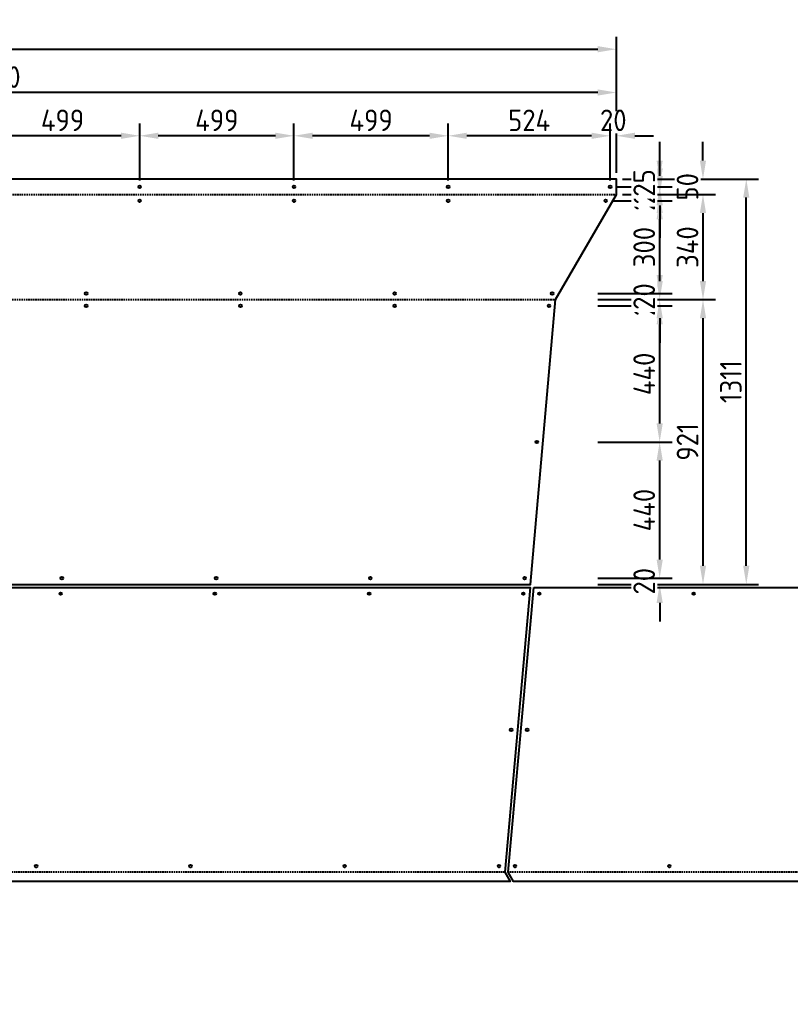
# Model space of a CAD drawing. Header units: millimetres. Extents: x 3800000 to 6300000, y 450000 to 1350000.
# Drawn here: x 6185516 to 6188009, y 1208295 to 1211458 of the extents above; entities that cross this region are included whole.
import ezdxf

# ---------------------------------------------------------------- set-up
doc = ezdxf.new("R2010")
doc.units = ezdxf.units.MM
doc.linetypes.add('Strichliert 5_2.5mm', pattern=[7.5, 5, -2.5])
for name, color, linetype, true_color in [('Bohr', 3, 'Continuous', 0x00ff00), ('FERTIGUNG 02 Bemassung Bohrung', 1, 'Continuous', 0xff0000), ('FERTIGUNG 02 Bemassung Geometrie', 212, 'Continuous', 0xcc00cc), ('FERTIGUNG 04 Fräsung Rückseite 135°', 5, 'Strichliert 5_2.5mm', 0x0000ff), ('FERTIGUNG 04 Fräsung Rückseite 90°', 4, 'Strichliert 5_2.5mm', 0x00ffff), ('Outside', 2, 'Continuous', 0xffff00)]:
    doc.layers.add(name, color=color, linetype=linetype, true_color=true_color)
doc.styles.add('ICC_M1_20', font='')
doc.styles.get('ICC_M1_20').set_extended_font_data('isocp2')
doc.dimstyles.new('ICC_M1_20', dxfattribs={"dimscale": 20, "dimtxt": 3.5, "dimasz": 3, "dimexe": 2, "dimexo": 1, "dimgap": 0.75, "dimtad": 1, "dimtoh": 1, "dimdec": 0, "dimzin": 4, "dimdsep": 46, "dimtxsty": 'ICC_M1_20', "dimcen": 2, "dimadec": 0, "dimazin": 1, "dimtfac": 1, "dimtdec": 4, "dimtix": 1, "dimtofl": 0, "dimtmove": 1, "dimatfit": 3, "dimfxl": 10, "dimfxlon": 1, "dimtfill": 1, "dimtfillclr": 256, "dimtolj": 1, "dimtzin": 1, "dimarcsym": 0})

# ---------------------------------------------------------------- blocks, each defined once
blk = doc.blocks.new('*D275')
at = {"layer": 'Defpoints', "color": 0}
for p in [(6187445.9, 1210942.1), (6187865.9, 1210942.1), (6187167.8, 1209631.2)]:
    blk.add_point(p, dxfattribs=at)
at = {"layer": 'FERTIGUNG 02 Bemassung Geometrie', "color": 0, "lineweight": -2}
for p, q in [((6187665.9, 1210942.1), (6187905.9, 1210942.1)), ((6187865.9, 1209691.2), (6187865.9, 1210882.1)), ((6187665.9, 1209631.2), (6187905.9, 1209631.2))]:
    blk.add_line(p, q, dxfattribs=at)
at = {"layer": 'FERTIGUNG 02 Bemassung Geometrie', "color": 0}
for points in [[(6187875.9, 1210882.1), (6187855.9, 1210882.1), (6187865.9, 1210942.1)], [(6187855.9, 1209691.2), (6187875.9, 1209691.2), (6187865.9, 1209631.2)]]:
    blk.add_solid(points, dxfattribs=at)
at = {"layer": 'FERTIGUNG 02 Bemassung Geometrie', "color": 0, "insert": (6187815.9, 1210286.6), "char_height": 70, "attachment_point": 5, "rotation": 90, "style": 'ICC_M1_20', "bg_fill": 3, "box_fill_scale": 1.1, "bg_fill_color": 9, "bg_fill_true_color": 13158600, "bg_fill_transparency": 0}
blk.add_mtext('\\A1;1311', dxfattribs=at)
blk = doc.blocks.new('*D276')
at = {"layer": 'Defpoints', "color": 0}
for p in [(6187445.9, 1210942.1), (6187445.9, 1210892.1)]:
    blk.add_point(p, dxfattribs=at)
at = {"layer": 'FERTIGUNG 02 Bemassung Geometrie', "color": 0, "lineweight": -2}
for p, q in [((6187725.9, 1211002.1), (6187725.9, 1211062.1)), ((6187525.9, 1210942.1), (6187765.9, 1210942.1)), ((6187525.9, 1210892.1), (6187765.9, 1210892.1)), ((6187725.9, 1210832.1), (6187725.9, 1210772.1))]:
    blk.add_line(p, q, dxfattribs=at)
at = {"layer": 'FERTIGUNG 02 Bemassung Geometrie', "color": 0}
for points in [[(6187715.9, 1211002.1), (6187735.9, 1211002.1), (6187725.9, 1210942.1)], [(6187735.9, 1210832.1), (6187715.9, 1210832.1), (6187725.9, 1210892.1)]]:
    blk.add_solid(points, dxfattribs=at)
at = {"layer": 'FERTIGUNG 02 Bemassung Geometrie', "color": 0, "insert": (6187675.9, 1210917.1), "char_height": 70, "attachment_point": 5, "rotation": 90, "style": 'ICC_M1_20', "bg_fill": 3, "box_fill_scale": 1.1, "bg_fill_color": 9, "bg_fill_true_color": 13158600, "bg_fill_transparency": 0}
blk.add_mtext('\\A1;50', dxfattribs=at)
at = {"layer": 'Defpoints', "color": 0}
blk.add_point((6187725.9, 1210892.1), dxfattribs=at)
blk = doc.blocks.new('*D277')
at = {"layer": 'Defpoints', "color": 0}
for p in [(6187445.9, 1210892.1), (6187249.6, 1210552.1), (6187725.9, 1210552.1)]:
    blk.add_point(p, dxfattribs=at)
at = {"layer": 'FERTIGUNG 02 Bemassung Geometrie', "color": 0, "lineweight": -2}
for p, q in [((6187525.9, 1210892.1), (6187765.9, 1210892.1)), ((6187725.9, 1210832.1), (6187725.9, 1210612.1)), ((6187525.9, 1210552.1), (6187765.9, 1210552.1))]:
    blk.add_line(p, q, dxfattribs=at)
at = {"layer": 'FERTIGUNG 02 Bemassung Geometrie', "color": 0}
for points in [[(6187735.9, 1210832.1), (6187715.9, 1210832.1), (6187725.9, 1210892.1)], [(6187715.9, 1210612.1), (6187735.9, 1210612.1), (6187725.9, 1210552.1)]]:
    blk.add_solid(points, dxfattribs=at)
at = {"layer": 'FERTIGUNG 02 Bemassung Geometrie', "color": 0, "insert": (6187675.9, 1210722.1), "char_height": 70, "attachment_point": 5, "rotation": 90, "style": 'ICC_M1_20', "bg_fill": 3, "box_fill_scale": 1.1, "bg_fill_color": 9, "bg_fill_true_color": 13158600, "bg_fill_transparency": 0}
blk.add_mtext('\\A1;340', dxfattribs=at)
blk = doc.blocks.new('*D278')
at = {"layer": 'Defpoints', "color": 0}
for p in [(6187249.6, 1210552.1), (6187167.8, 1209631.2), (6187725.9, 1209631.2)]:
    blk.add_point(p, dxfattribs=at)
at = {"layer": 'FERTIGUNG 02 Bemassung Geometrie', "color": 0, "lineweight": -2}
for p, q in [((6187525.9, 1210552.1), (6187765.9, 1210552.1)), ((6187725.9, 1210492.1), (6187725.9, 1209691.2)), ((6187525.9, 1209631.2), (6187765.9, 1209631.2))]:
    blk.add_line(p, q, dxfattribs=at)
at = {"layer": 'FERTIGUNG 02 Bemassung Geometrie', "color": 0}
for points in [[(6187735.9, 1210492.1), (6187715.9, 1210492.1), (6187725.9, 1210552.1)], [(6187715.9, 1209691.2), (6187735.9, 1209691.2), (6187725.9, 1209631.2)]]:
    blk.add_solid(points, dxfattribs=at)
at = {"layer": 'FERTIGUNG 02 Bemassung Geometrie', "color": 0, "insert": (6187675.9, 1210091.6), "char_height": 70, "attachment_point": 5, "rotation": 90, "style": 'ICC_M1_20', "bg_fill": 3, "box_fill_scale": 1.1, "bg_fill_color": 9, "bg_fill_true_color": 13158600, "bg_fill_transparency": 0}
blk.add_mtext('\\A1;921', dxfattribs=at)
blk = doc.blocks.new('*D279')
at = {"layer": 'Defpoints', "color": 0}
for p in [(6187149.3, 1209651.2), (6187167.8, 1209631.2)]:
    blk.add_point(p, dxfattribs=at)
at = {"layer": 'FERTIGUNG 02 Bemassung Bohrung', "color": 0, "lineweight": -2}
for p, q in [((6187585.9, 1209711.2), (6187585.9, 1209771.2)), ((6187385.9, 1209651.2), (6187625.9, 1209651.2)), ((6187385.9, 1209631.2), (6187625.9, 1209631.2)), ((6187585.9, 1209571.2), (6187585.9, 1209511.2))]:
    blk.add_line(p, q, dxfattribs=at)
at = {"layer": 'FERTIGUNG 02 Bemassung Bohrung', "color": 0}
for points in [[(6187575.9, 1209711.2), (6187595.9, 1209711.2), (6187585.9, 1209651.2)], [(6187595.9, 1209571.2), (6187575.9, 1209571.2), (6187585.9, 1209631.2)]]:
    blk.add_solid(points, dxfattribs=at)
at = {"layer": 'FERTIGUNG 02 Bemassung Bohrung', "color": 0, "insert": (6187535.9, 1209641.2), "char_height": 70, "attachment_point": 5, "rotation": 90, "style": 'ICC_M1_20', "bg_fill": 3, "box_fill_scale": 1.1, "bg_fill_color": 9, "bg_fill_true_color": 13158600, "bg_fill_transparency": 0}
blk.add_mtext('\\A1;20', dxfattribs=at)
at = {"layer": 'Defpoints', "color": 0}
blk.add_point((6187585.9, 1209651.2), dxfattribs=at)
blk = doc.blocks.new('*D280')
at = {"layer": 'Defpoints', "color": 0}
for p in [(6187188.6, 1210091.6), (6187585.9, 1210091.6), (6187149.3, 1209651.2)]:
    blk.add_point(p, dxfattribs=at)
at = {"layer": 'FERTIGUNG 02 Bemassung Bohrung', "color": 0, "lineweight": -2}
for p, q in [((6187385.9, 1210091.6), (6187625.9, 1210091.6)), ((6187585.9, 1209711.2), (6187585.9, 1210031.6)), ((6187385.9, 1209651.2), (6187625.9, 1209651.2))]:
    blk.add_line(p, q, dxfattribs=at)
at = {"layer": 'FERTIGUNG 02 Bemassung Bohrung', "color": 0}
for points in [[(6187595.9, 1210031.6), (6187575.9, 1210031.6), (6187585.9, 1210091.6)], [(6187575.9, 1209711.2), (6187595.9, 1209711.2), (6187585.9, 1209651.2)]]:
    blk.add_solid(points, dxfattribs=at)
at = {"layer": 'FERTIGUNG 02 Bemassung Bohrung', "color": 0, "insert": (6187535.9, 1209871.4), "char_height": 70, "attachment_point": 5, "rotation": 90, "style": 'ICC_M1_20', "bg_fill": 3, "box_fill_scale": 1.1, "bg_fill_color": 9, "bg_fill_true_color": 13158600, "bg_fill_transparency": 0}
blk.add_mtext('\\A1;440', dxfattribs=at)
blk = doc.blocks.new('*D281')
at = {"layer": 'Defpoints', "color": 0}
for p in [(6187227.9, 1210532.1), (6187585.9, 1210532.1), (6187188.6, 1210091.6)]:
    blk.add_point(p, dxfattribs=at)
at = {"layer": 'FERTIGUNG 02 Bemassung Bohrung', "color": 0, "lineweight": -2}
for p, q in [((6187385.9, 1210532.1), (6187625.9, 1210532.1)), ((6187585.9, 1210151.6), (6187585.9, 1210472.1)), ((6187385.9, 1210091.6), (6187625.9, 1210091.6))]:
    blk.add_line(p, q, dxfattribs=at)
at = {"layer": 'FERTIGUNG 02 Bemassung Bohrung', "color": 0}
for points in [[(6187595.9, 1210472.1), (6187575.9, 1210472.1), (6187585.9, 1210532.1)], [(6187575.9, 1210151.6), (6187595.9, 1210151.6), (6187585.9, 1210091.6)]]:
    blk.add_solid(points, dxfattribs=at)
at = {"layer": 'FERTIGUNG 02 Bemassung Bohrung', "color": 0, "insert": (6187535.9, 1210311.9), "char_height": 70, "attachment_point": 5, "rotation": 90, "style": 'ICC_M1_20', "bg_fill": 3, "box_fill_scale": 1.1, "bg_fill_color": 9, "bg_fill_true_color": 13158600, "bg_fill_transparency": 0}
blk.add_mtext('\\A1;440', dxfattribs=at)
blk = doc.blocks.new('*D282')
at = {"layer": 'Defpoints', "color": 0}
for p in [(6187227.9, 1210532.1), (6187249.6, 1210552.1)]:
    blk.add_point(p, dxfattribs=at)
at = {"layer": 'FERTIGUNG 02 Bemassung Bohrung', "color": 0, "lineweight": -2}
for p, q in [((6187585.9, 1210612.1), (6187585.9, 1210672.1)), ((6187385.9, 1210552.1), (6187625.9, 1210552.1)), ((6187385.9, 1210532.1), (6187625.9, 1210532.1)), ((6187585.9, 1210472.1), (6187585.9, 1210412.1))]:
    blk.add_line(p, q, dxfattribs=at)
at = {"layer": 'FERTIGUNG 02 Bemassung Bohrung', "color": 0}
for points in [[(6187575.9, 1210612.1), (6187595.9, 1210612.1), (6187585.9, 1210552.1)], [(6187595.9, 1210472.1), (6187575.9, 1210472.1), (6187585.9, 1210532.1)]]:
    blk.add_solid(points, dxfattribs=at)
at = {"layer": 'FERTIGUNG 02 Bemassung Bohrung', "color": 0, "insert": (6187535.9, 1210542.1), "char_height": 70, "attachment_point": 5, "rotation": 90, "style": 'ICC_M1_20', "bg_fill": 3, "box_fill_scale": 1.1, "bg_fill_color": 9, "bg_fill_true_color": 13158600, "bg_fill_transparency": 0}
blk.add_mtext('\\A1;20', dxfattribs=at)
at = {"layer": 'Defpoints', "color": 0}
blk.add_point((6187585.9, 1210552.1), dxfattribs=at)
blk = doc.blocks.new('*D283')
at = {"layer": 'Defpoints', "color": 0}
for p in [(6187238, 1210572.1), (6187249.6, 1210552.1)]:
    blk.add_point(p, dxfattribs=at)
at = {"layer": 'FERTIGUNG 02 Bemassung Bohrung', "color": 0, "lineweight": -2}
for p, q in [((6187585.9, 1210632.1), (6187585.9, 1210692.1)), ((6187385.9, 1210572.1), (6187625.9, 1210572.1)), ((6187385.9, 1210552.1), (6187625.9, 1210552.1)), ((6187585.9, 1210492.1), (6187585.9, 1210432.1))]:
    blk.add_line(p, q, dxfattribs=at)
at = {"layer": 'FERTIGUNG 02 Bemassung Bohrung', "color": 0}
for points in [[(6187575.9, 1210632.1), (6187595.9, 1210632.1), (6187585.9, 1210572.1)], [(6187595.9, 1210492.1), (6187575.9, 1210492.1), (6187585.9, 1210552.1)]]:
    blk.add_solid(points, dxfattribs=at)
at = {"layer": 'FERTIGUNG 02 Bemassung Bohrung', "color": 0, "insert": (6187535.9, 1210562.1), "char_height": 70, "attachment_point": 5, "rotation": 90, "style": 'ICC_M1_20', "bg_fill": 3, "box_fill_scale": 1.1, "bg_fill_color": 9, "bg_fill_true_color": 13158600, "bg_fill_transparency": 0}
blk.add_mtext('\\A1;20', dxfattribs=at)
at = {"layer": 'Defpoints', "color": 0}
blk.add_point((6187585.9, 1210572.1), dxfattribs=at)
blk = doc.blocks.new('*D284')
at = {"layer": 'Defpoints', "color": 0}
for p in [(6187411.2, 1210872.1), (6187585.9, 1210872.1), (6187238, 1210572.1)]:
    blk.add_point(p, dxfattribs=at)
at = {"layer": 'FERTIGUNG 02 Bemassung Bohrung', "color": 0, "lineweight": -2}
for p, q in [((6187431.2, 1210872.1), (6187625.9, 1210872.1)), ((6187585.9, 1210632.1), (6187585.9, 1210812.1)), ((6187385.9, 1210572.1), (6187625.9, 1210572.1))]:
    blk.add_line(p, q, dxfattribs=at)
at = {"layer": 'FERTIGUNG 02 Bemassung Bohrung', "color": 0}
for points in [[(6187595.9, 1210812.1), (6187575.9, 1210812.1), (6187585.9, 1210872.1)], [(6187575.9, 1210632.1), (6187595.9, 1210632.1), (6187585.9, 1210572.1)]]:
    blk.add_solid(points, dxfattribs=at)
at = {"layer": 'FERTIGUNG 02 Bemassung Bohrung', "color": 0, "insert": (6187535.9, 1210722.1), "char_height": 70, "attachment_point": 5, "rotation": 90, "style": 'ICC_M1_20', "bg_fill": 3, "box_fill_scale": 1.1, "bg_fill_color": 9, "bg_fill_true_color": 13158600, "bg_fill_transparency": 0}
blk.add_mtext('\\A1;300', dxfattribs=at)
blk = doc.blocks.new('*D285')
at = {"layer": 'Defpoints', "color": 0}
for p in [(6187445.9, 1210892.1), (6187411.2, 1210872.1)]:
    blk.add_point(p, dxfattribs=at)
at = {"layer": 'FERTIGUNG 02 Bemassung Bohrung', "color": 0, "lineweight": -2}
for p, q in [((6187585.9, 1210952.1), (6187585.9, 1211012.1)), ((6187465.9, 1210892.1), (6187625.9, 1210892.1)), ((6187431.2, 1210872.1), (6187625.9, 1210872.1)), ((6187585.9, 1210812.1), (6187585.9, 1210752.1))]:
    blk.add_line(p, q, dxfattribs=at)
at = {"layer": 'FERTIGUNG 02 Bemassung Bohrung', "color": 0}
for points in [[(6187575.9, 1210952.1), (6187595.9, 1210952.1), (6187585.9, 1210892.1)], [(6187595.9, 1210812.1), (6187575.9, 1210812.1), (6187585.9, 1210872.1)]]:
    blk.add_solid(points, dxfattribs=at)
at = {"layer": 'FERTIGUNG 02 Bemassung Bohrung', "color": 0, "insert": (6187535.9, 1210882.1), "char_height": 70, "attachment_point": 5, "rotation": 90, "style": 'ICC_M1_20', "bg_fill": 3, "box_fill_scale": 1.1, "bg_fill_color": 9, "bg_fill_true_color": 13158600, "bg_fill_transparency": 0}
blk.add_mtext('\\A1;20', dxfattribs=at)
at = {"layer": 'Defpoints', "color": 0}
blk.add_point((6187585.9, 1210892.1), dxfattribs=at)
blk = doc.blocks.new('*D286')
at = {"layer": 'Defpoints', "color": 0}
for p in [(6187425.9, 1210917.1), (6187445.9, 1210892.1)]:
    blk.add_point(p, dxfattribs=at)
at = {"layer": 'FERTIGUNG 02 Bemassung Bohrung', "color": 0, "lineweight": -2}
for p, q in [((6187585.9, 1210977.1), (6187585.9, 1211037.1)), ((6187445.9, 1210917.1), (6187625.9, 1210917.1)), ((6187465.9, 1210892.1), (6187625.9, 1210892.1)), ((6187585.9, 1210832.1), (6187585.9, 1210772.1))]:
    blk.add_line(p, q, dxfattribs=at)
at = {"layer": 'FERTIGUNG 02 Bemassung Bohrung', "color": 0}
for points in [[(6187575.9, 1210977.1), (6187595.9, 1210977.1), (6187585.9, 1210917.1)], [(6187595.9, 1210832.1), (6187575.9, 1210832.1), (6187585.9, 1210892.1)]]:
    blk.add_solid(points, dxfattribs=at)
at = {"layer": 'FERTIGUNG 02 Bemassung Bohrung', "color": 0, "insert": (6187535.9, 1210904.6), "char_height": 70, "attachment_point": 5, "rotation": 90, "style": 'ICC_M1_20', "bg_fill": 3, "box_fill_scale": 1.1, "bg_fill_color": 9, "bg_fill_true_color": 13158600, "bg_fill_transparency": 0}
blk.add_mtext('\\A1;25', dxfattribs=at)
at = {"layer": 'Defpoints', "color": 0}
blk.add_point((6187585.9, 1210917.1), dxfattribs=at)
blk = doc.blocks.new('*D287')
at = {"layer": 'Defpoints', "color": 0}
for p in [(6187445.9, 1210942.1), (6187425.9, 1210917.1)]:
    blk.add_point(p, dxfattribs=at)
at = {"layer": 'FERTIGUNG 02 Bemassung Bohrung', "color": 0, "lineweight": -2}
for p, q in [((6187585.9, 1211002.1), (6187585.9, 1211062.1)), ((6187465.9, 1210942.1), (6187625.9, 1210942.1)), ((6187445.9, 1210917.1), (6187625.9, 1210917.1)), ((6187585.9, 1210857.1), (6187585.9, 1210797.1))]:
    blk.add_line(p, q, dxfattribs=at)
at = {"layer": 'FERTIGUNG 02 Bemassung Bohrung', "color": 0}
for points in [[(6187575.9, 1211002.1), (6187595.9, 1211002.1), (6187585.9, 1210942.1)], [(6187595.9, 1210857.1), (6187575.9, 1210857.1), (6187585.9, 1210917.1)]]:
    blk.add_solid(points, dxfattribs=at)
at = {"layer": 'FERTIGUNG 02 Bemassung Bohrung', "color": 0, "insert": (6187535.9, 1210929.6), "char_height": 70, "attachment_point": 5, "rotation": 90, "style": 'ICC_M1_20', "bg_fill": 3, "box_fill_scale": 1.1, "bg_fill_color": 9, "bg_fill_true_color": 13158600, "bg_fill_transparency": 0}
blk.add_mtext('\\A1;25', dxfattribs=at)
at = {"layer": 'Defpoints', "color": 0}
blk.add_point((6187585.9, 1210942.1), dxfattribs=at)
blk = doc.blocks.new('*D288')
at = {"layer": 'Defpoints', "color": 0}
for p in [(6183416, 1211222.1), (6183416, 1210942.1), (6187445.9, 1210942.1)]:
    blk.add_point(p, dxfattribs=at)
at = {"layer": 'FERTIGUNG 02 Bemassung Geometrie', "color": 0, "lineweight": -2}
for p, q in [((6183416, 1211022.1), (6183416, 1211262.1)), ((6187445.9, 1211022.1), (6187445.9, 1211262.1)), ((6187385.9, 1211222.1), (6183476, 1211222.1))]:
    blk.add_line(p, q, dxfattribs=at)
at = {"layer": 'FERTIGUNG 02 Bemassung Geometrie', "color": 0}
for points in [[(6183476, 1211232.1), (6183476, 1211212.1), (6183416, 1211222.1)], [(6187385.9, 1211212.1), (6187385.9, 1211232.1), (6187445.9, 1211222.1)]]:
    blk.add_solid(points, dxfattribs=at)
at = {"layer": 'FERTIGUNG 02 Bemassung Geometrie', "color": 0, "insert": (6185430.9, 1211272.1), "char_height": 70, "attachment_point": 5, "style": 'ICC_M1_20', "bg_fill": 3, "box_fill_scale": 1.1, "bg_fill_color": 9, "bg_fill_true_color": 13158600, "bg_fill_transparency": 0}
blk.add_mtext('\\A1;4030', dxfattribs=at)
blk = doc.blocks.new('*D290')
at = {"layer": 'Defpoints', "color": 0}
for p in [(6187445.9, 1210942.1), (6187425.9, 1210917.1)]:
    blk.add_point(p, dxfattribs=at)
at = {"layer": 'FERTIGUNG 02 Bemassung Bohrung', "color": 0, "lineweight": -2}
for p, q in [((6187425.9, 1210937.1), (6187425.9, 1211122.1)), ((6187445.9, 1210962.1), (6187445.9, 1211122.1)), ((6187365.9, 1211082.1), (6187305.9, 1211082.1)), ((6187505.9, 1211082.1), (6187565.9, 1211082.1))]:
    blk.add_line(p, q, dxfattribs=at)
at = {"layer": 'FERTIGUNG 02 Bemassung Bohrung', "color": 0}
for points in [[(6187365.9, 1211072.1), (6187365.9, 1211092.1), (6187425.9, 1211082.1)], [(6187505.9, 1211092.1), (6187505.9, 1211072.1), (6187445.9, 1211082.1)]]:
    blk.add_solid(points, dxfattribs=at)
at = {"layer": 'FERTIGUNG 02 Bemassung Bohrung', "color": 0, "insert": (6187435.9, 1211132.1), "char_height": 70, "attachment_point": 5, "style": 'ICC_M1_20', "bg_fill": 3, "box_fill_scale": 1.1, "bg_fill_color": 9, "bg_fill_true_color": 13158600, "bg_fill_transparency": 0}
blk.add_mtext('\\A1;20', dxfattribs=at)
at = {"layer": 'Defpoints', "color": 0}
blk.add_point((6187425.9, 1211082.1), dxfattribs=at)
blk = doc.blocks.new('*D291')
at = {"layer": 'Defpoints', "color": 0}
for p in [(6186902.2, 1211082.1), (6186902.2, 1210917.1), (6187425.9, 1210917.1)]:
    blk.add_point(p, dxfattribs=at)
at = {"layer": 'FERTIGUNG 02 Bemassung Bohrung', "color": 0, "lineweight": -2}
for p, q in [((6186902.2, 1210937.1), (6186902.2, 1211122.1)), ((6187425.9, 1210937.1), (6187425.9, 1211122.1)), ((6187365.9, 1211082.1), (6186962.2, 1211082.1))]:
    blk.add_line(p, q, dxfattribs=at)
at = {"layer": 'FERTIGUNG 02 Bemassung Bohrung', "color": 0}
for points in [[(6186962.2, 1211092.1), (6186962.2, 1211072.1), (6186902.2, 1211082.1)], [(6187365.9, 1211072.1), (6187365.9, 1211092.1), (6187425.9, 1211082.1)]]:
    blk.add_solid(points, dxfattribs=at)
at = {"layer": 'FERTIGUNG 02 Bemassung Bohrung', "color": 0, "insert": (6187164, 1211132.1), "char_height": 70, "attachment_point": 5, "style": 'ICC_M1_20', "bg_fill": 3, "box_fill_scale": 1.1, "bg_fill_color": 9, "bg_fill_true_color": 13158600, "bg_fill_transparency": 0}
blk.add_mtext('\\A1;524', dxfattribs=at)
blk = doc.blocks.new('*D292')
at = {"layer": 'Defpoints', "color": 0}
for p in [(6186403.5, 1211082.1), (6186403.5, 1210917.1), (6186902.2, 1210917.1)]:
    blk.add_point(p, dxfattribs=at)
at = {"layer": 'FERTIGUNG 02 Bemassung Bohrung', "color": 0, "lineweight": -2}
for p, q in [((6186403.5, 1210937.1), (6186403.5, 1211122.1)), ((6186902.2, 1210937.1), (6186902.2, 1211122.1)), ((6186842.2, 1211082.1), (6186463.5, 1211082.1))]:
    blk.add_line(p, q, dxfattribs=at)
at = {"layer": 'FERTIGUNG 02 Bemassung Bohrung', "color": 0}
for points in [[(6186463.5, 1211092.1), (6186463.5, 1211072.1), (6186403.5, 1211082.1)], [(6186842.2, 1211072.1), (6186842.2, 1211092.1), (6186902.2, 1211082.1)]]:
    blk.add_solid(points, dxfattribs=at)
at = {"layer": 'FERTIGUNG 02 Bemassung Bohrung', "color": 0, "insert": (6186652.8, 1211132.1), "char_height": 70, "attachment_point": 5, "style": 'ICC_M1_20', "bg_fill": 3, "box_fill_scale": 1.1, "bg_fill_color": 9, "bg_fill_true_color": 13158600, "bg_fill_transparency": 0}
blk.add_mtext('\\A1;499', dxfattribs=at)
blk = doc.blocks.new('*D293')
at = {"layer": 'Defpoints', "color": 0}
for p in [(6185904.8, 1211082.1), (6185904.8, 1210917.1), (6186403.5, 1210917.1)]:
    blk.add_point(p, dxfattribs=at)
at = {"layer": 'FERTIGUNG 02 Bemassung Bohrung', "color": 0, "lineweight": -2}
for p, q in [((6185904.8, 1210937.1), (6185904.8, 1211122.1)), ((6186403.5, 1210937.1), (6186403.5, 1211122.1)), ((6186343.5, 1211082.1), (6185964.8, 1211082.1))]:
    blk.add_line(p, q, dxfattribs=at)
at = {"layer": 'FERTIGUNG 02 Bemassung Bohrung', "color": 0}
for points in [[(6185964.8, 1211092.1), (6185964.8, 1211072.1), (6185904.8, 1211082.1)], [(6186343.5, 1211072.1), (6186343.5, 1211092.1), (6186403.5, 1211082.1)]]:
    blk.add_solid(points, dxfattribs=at)
at = {"layer": 'FERTIGUNG 02 Bemassung Bohrung', "color": 0, "insert": (6186154.1, 1211132.1), "char_height": 70, "attachment_point": 5, "style": 'ICC_M1_20', "bg_fill": 3, "box_fill_scale": 1.1, "bg_fill_color": 9, "bg_fill_true_color": 13158600, "bg_fill_transparency": 0}
blk.add_mtext('\\A1;499', dxfattribs=at)
blk = doc.blocks.new('*D294')
at = {"layer": 'Defpoints', "color": 0}
for p in [(6185406, 1211082.1), (6185406, 1210917.1), (6185904.8, 1210917.1)]:
    blk.add_point(p, dxfattribs=at)
at = {"layer": 'FERTIGUNG 02 Bemassung Bohrung', "color": 0, "lineweight": -2}
for p, q in [((6185406, 1210937.1), (6185406, 1211122.1)), ((6185904.8, 1210937.1), (6185904.8, 1211122.1)), ((6185844.8, 1211082.1), (6185466, 1211082.1))]:
    blk.add_line(p, q, dxfattribs=at)
at = {"layer": 'FERTIGUNG 02 Bemassung Bohrung', "color": 0}
for points in [[(6185466, 1211092.1), (6185466, 1211072.1), (6185406, 1211082.1)], [(6185844.8, 1211072.1), (6185844.8, 1211092.1), (6185904.8, 1211082.1)]]:
    blk.add_solid(points, dxfattribs=at)
at = {"layer": 'FERTIGUNG 02 Bemassung Bohrung', "color": 0, "insert": (6185655.4, 1211132.1), "char_height": 70, "attachment_point": 5, "style": 'ICC_M1_20', "bg_fill": 3, "box_fill_scale": 1.1, "bg_fill_color": 9, "bg_fill_true_color": 13158600, "bg_fill_transparency": 0}
blk.add_mtext('\\A1;499', dxfattribs=at)
blk = doc.blocks.new('*D316')
at = {"layer": 'Defpoints', "color": 0}
for p in [(6187445.9, 1211362.1), (6187445.9, 1210942.1), (6183137.9, 1209631.2)]:
    blk.add_point(p, dxfattribs=at)
at = {"layer": 'FERTIGUNG 02 Bemassung Geometrie', "color": 0, "lineweight": -2}
for p, q in [((6183137.9, 1211162.1), (6183137.9, 1211402.1)), ((6187445.9, 1211162.1), (6187445.9, 1211402.1)), ((6183197.9, 1211362.1), (6187385.9, 1211362.1))]:
    blk.add_line(p, q, dxfattribs=at)
at = {"layer": 'FERTIGUNG 02 Bemassung Geometrie', "color": 0}
for points in [[(6183197.9, 1211372.1), (6183197.9, 1211352.1), (6183137.9, 1211362.1)], [(6187385.9, 1211352.1), (6187385.9, 1211372.1), (6187445.9, 1211362.1)]]:
    blk.add_solid(points, dxfattribs=at)
at = {"layer": 'FERTIGUNG 02 Bemassung Geometrie', "color": 0, "insert": (6185291.9, 1211412.1), "char_height": 70, "attachment_point": 5, "style": 'ICC_M1_20', "bg_fill": 3, "box_fill_scale": 1.1, "bg_fill_color": 9, "bg_fill_true_color": 13158600, "bg_fill_transparency": 0}
blk.add_mtext('\\A1;4308', dxfattribs=at)

msp = doc.modelspace()

# ---------------------------------------------------------------- linework, layer by layer
at = {"layer": 'Bohr', "linetype": 'ByBlock', "lineweight": -2}
for centre in [(6185904.8, 1210917.1, 0.6), (6186403.5, 1210917.1, 0.6), (6186902.2, 1210917.1, 0.6), (6187425.9, 1210917.1, 0.3), (6185904.8, 1210872.1, 0), (6186403.5, 1210872.1, 0), (6186902.2, 1210872.1, 0), (6187411.2, 1210872.1, 0), (6185731.5, 1210572.1, 0), (6186230.3, 1210572.1, 0), (6186729, 1210572.1, 0), (6187238, 1210572.1, 0), (6185731.7, 1210532.1), (6186230.4, 1210532.1), (6186729.1, 1210532.1), (6187227.9, 1210532.1), (6187188.6, 1210091.6, 0), (6185653.2, 1209651.2, 0), (6186151.9, 1209651.2, 0), (6186650.6, 1209651.2, 0), (6187149.3, 1209651.2, 0), (6185649.1, 1209601, -0.6), (6186147.8, 1209601, -0.6), (6186646.5, 1209601, -0.6), (6187145.2, 1209601, -0.6), (6187196.9, 1209601, -0.6), (6187695.8, 1209601, -0.6), (6187105.8, 1209160.5, -0.3), (6187157.5, 1209160.5, -0.3), (6185570.2, 1208720), (6186068.9, 1208720), (6186567.6, 1208720), (6187066.4, 1208720), (6187118.1, 1208720), (6187617, 1208720)]:
    msp.add_circle(centre, 4.25, dxfattribs=at)
at = {"layer": 'FERTIGUNG 04 Fräsung Rückseite 135°'}
for p, q in [((6183219.7, 1210552.1, 0.6), (6187249.6, 1210552.1, 0.6)), ((6187084.8, 1208700, 0), (6183054.9, 1208700, 0)), ((6191126.3, 1208700, 0), (6187096.4, 1208700, 0))]:
    msp.add_line(p, q, dxfattribs=at)
at = {"layer": 'FERTIGUNG 04 Fräsung Rückseite 90°'}
msp.add_line((6183416, 1210892.1, 0.6), (6187445.9, 1210892.1, 0.6), dxfattribs=at)
at = {"layer": 'Outside'}
for points in [[(6183137.9, 1209631.2), (6187167.8, 1209631.2), (6187249.6, 1210552.1), (6187445.9, 1210892.1), (6187445.9, 1210942.1), (6183416, 1210942.1), (6183416, 1210892.1), (6183219.7, 1210552.1)], [(6183137, 1209621), (6187166.9, 1209621), (6187084.8, 1208700), (6187102.1, 1208670), (6183072.2, 1208670), (6183054.9, 1208700)], [(6187178.5, 1209621), (6191208.4, 1209621), (6191126.3, 1208700), (6191360.1, 1208295), (6189316.2, 1208295), (6189099.7, 1208670), (6187113.7, 1208670), (6187096.4, 1208700)]]:
    msp.add_lwpolyline(points, close=True, dxfattribs=at)

# ---------------------------------------------------------------- next in the draw order: dimensions: what is measured, and where the dimension line sits
at = {"layer": 'FERTIGUNG 02 Bemassung Geometrie'}
dim = msp.add_linear_dim(base=(6187865.9, 1210942.1, 0), p1=(6187167.8, 1209631.2, 0), p2=(6187445.9, 1210942.1, 0), angle=90, text='1311', dimstyle='ICC_M1_20', override={"dimscale": 20, "dimtih": 0, "dimtoh": 0, "dimlfac": 1, "dimzin": 1, "dimsah": 0, "dimtzin": 4}, dxfattribs=at)
dim.commit()
dim.dimension.update_dxf_attribs({"geometry": '*D275', "text_midpoint": (6187815.9, 1210286.6, 0)})

# ---------------------------------------------------------------- next in the draw order: dimensions: what is measured, and where the dimension line sits
dim = msp.add_linear_dim(base=(6187725.9, 1210892.1, 0), p1=(6187445.9, 1210942.1, 0), p2=(6187445.9, 1210892.1, 0), angle=90, text='50', dimstyle='ICC_M1_20', override={"dimscale": 20, "dimtih": 0, "dimtoh": 0, "dimlfac": 1, "dimzin": 1, "dimsah": 0, "dimtzin": 4}, dxfattribs=at)
dim.commit()
dim.dimension.update_dxf_attribs({"geometry": '*D276', "text_midpoint": (6187675.9, 1210917.1, 0)})

# ---------------------------------------------------------------- next in the draw order: dimensions: what is measured, and where the dimension line sits
dim = msp.add_linear_dim(base=(6187725.9, 1210552.1, 0.6), p1=(6187445.9, 1210892.1, 0.6), p2=(6187249.6, 1210552.1, 0.6), angle=90, text='340', dimstyle='ICC_M1_20', override={"dimscale": 20, "dimtih": 0, "dimtoh": 0, "dimlfac": 1, "dimzin": 1, "dimsah": 0, "dimtzin": 4}, dxfattribs=at)
dim.commit()
dim.dimension.update_dxf_attribs({"geometry": '*D277', "text_midpoint": (6187675.9, 1210722.1, 0.6)})

# ---------------------------------------------------------------- next in the draw order: dimensions: what is measured, and where the dimension line sits
dim = msp.add_linear_dim(base=(6187725.9, 1209631.2, 0.6), p1=(6187249.6, 1210552.1, 0.6), p2=(6187167.8, 1209631.2, 0.6), angle=90, text='921', dimstyle='ICC_M1_20', override={"dimscale": 20, "dimtih": 0, "dimtoh": 0, "dimlfac": 1, "dimzin": 1, "dimsah": 0, "dimtzin": 4}, dxfattribs=at)
dim.commit()
dim.dimension.update_dxf_attribs({"geometry": '*D278', "text_midpoint": (6187675.9, 1210091.6, 0.6)})

# ---------------------------------------------------------------- next in the draw order: dimensions: what is measured, and where the dimension line sits
at = {"layer": 'FERTIGUNG 02 Bemassung Bohrung'}
dim = msp.add_linear_dim(base=(6187585.9, 1209651.2, 0), p1=(6187167.8, 1209631.2, 0), p2=(6187149.3, 1209651.2, 0), angle=90, text='20', dimstyle='ICC_M1_20', override={"dimscale": 20, "dimtih": 0, "dimtoh": 0, "dimlfac": 1, "dimzin": 1, "dimsah": 0, "dimtzin": 4}, dxfattribs=at)
dim.commit()
dim.dimension.update_dxf_attribs({"geometry": '*D279', "text_midpoint": (6187535.9, 1209641.2, 0)})

# ---------------------------------------------------------------- next in the draw order: dimensions: what is measured, and where the dimension line sits
dim = msp.add_linear_dim(base=(6187585.9, 1210091.6, 0), p1=(6187149.3, 1209651.2, 0), p2=(6187188.6, 1210091.6, 0), angle=90, text='440', dimstyle='ICC_M1_20', override={"dimscale": 20, "dimtih": 0, "dimtoh": 0, "dimlfac": 1, "dimzin": 1, "dimsah": 0, "dimtzin": 4}, dxfattribs=at)
dim.commit()
dim.dimension.update_dxf_attribs({"geometry": '*D280', "text_midpoint": (6187535.9, 1209871.4, 0)})

# ---------------------------------------------------------------- next in the draw order: dimensions: what is measured, and where the dimension line sits
dim = msp.add_linear_dim(base=(6187585.9, 1210532.1, 0), p1=(6187188.6, 1210091.6, 0), p2=(6187227.9, 1210532.1, 0), angle=90, text='440', dimstyle='ICC_M1_20', override={"dimscale": 20, "dimtih": 0, "dimtoh": 0, "dimlfac": 1, "dimzin": 1, "dimsah": 0, "dimtzin": 4}, dxfattribs=at)
dim.commit()
dim.dimension.update_dxf_attribs({"geometry": '*D281', "text_midpoint": (6187535.9, 1210311.9, 0)})

# ---------------------------------------------------------------- next in the draw order: dimensions: what is measured, and where the dimension line sits
dim = msp.add_linear_dim(base=(6187585.9, 1210552.1), p1=(6187227.9, 1210532.1), p2=(6187249.6, 1210552.1), angle=90, text='20', dimstyle='ICC_M1_20', override={"dimscale": 20, "dimtih": 0, "dimtoh": 0, "dimlfac": 1, "dimzin": 1, "dimsah": 0, "dimtzin": 4}, dxfattribs=at)
dim.commit()
dim.dimension.update_dxf_attribs({"geometry": '*D282', "text_midpoint": (6187535.9, 1210542.1)})

# ---------------------------------------------------------------- next in the draw order: dimensions: what is measured, and where the dimension line sits
dim = msp.add_linear_dim(base=(6187585.9, 1210572.1, 0), p1=(6187249.6, 1210552.1, 0), p2=(6187238, 1210572.1, 0), angle=90, text='20', dimstyle='ICC_M1_20', override={"dimscale": 20, "dimtih": 0, "dimtoh": 0, "dimlfac": 1, "dimzin": 1, "dimsah": 0, "dimtzin": 4}, dxfattribs=at)
dim.commit()
dim.dimension.update_dxf_attribs({"geometry": '*D283', "text_midpoint": (6187535.9, 1210562.1, 0)})

# ---------------------------------------------------------------- next in the draw order: dimensions: what is measured, and where the dimension line sits
dim = msp.add_linear_dim(base=(6187585.9, 1210872.1, 0), p1=(6187238, 1210572.1, 0), p2=(6187411.2, 1210872.1, 0), angle=90, text='300', dimstyle='ICC_M1_20', override={"dimscale": 20, "dimtih": 0, "dimtoh": 0, "dimlfac": 1, "dimzin": 1, "dimsah": 0, "dimtzin": 4}, dxfattribs=at)
dim.commit()
dim.dimension.update_dxf_attribs({"geometry": '*D284', "text_midpoint": (6187535.9, 1210722.1, 0)})

# ---------------------------------------------------------------- next in the draw order: dimensions: what is measured, and where the dimension line sits
dim = msp.add_linear_dim(base=(6187585.9, 1210892.1, 0), p1=(6187411.2, 1210872.1, 0), p2=(6187445.9, 1210892.1, 0), angle=90, text='20', dimstyle='ICC_M1_20', override={"dimscale": 20, "dimtih": 0, "dimtoh": 0, "dimlfac": 1, "dimzin": 1, "dimsah": 0, "dimtzin": 4}, dxfattribs=at)
dim.commit()
dim.dimension.update_dxf_attribs({"geometry": '*D285', "text_midpoint": (6187535.9, 1210882.1, 0)})

# ---------------------------------------------------------------- next in the draw order: dimensions: what is measured, and where the dimension line sits
dim = msp.add_linear_dim(base=(6187585.9, 1210917.1, 0.6), p1=(6187445.9, 1210892.1, 0.6), p2=(6187425.9, 1210917.1, 0.6), angle=90, text='25', dimstyle='ICC_M1_20', override={"dimscale": 20, "dimtih": 0, "dimtoh": 0, "dimlfac": 1, "dimzin": 1, "dimsah": 0, "dimtzin": 4}, dxfattribs=at)
dim.commit()
dim.dimension.update_dxf_attribs({"geometry": '*D286', "text_midpoint": (6187535.9, 1210904.6, 0.6)})

# ---------------------------------------------------------------- next in the draw order: dimensions: what is measured, and where the dimension line sits
dim = msp.add_linear_dim(base=(6187585.9, 1210942.1, 0.3), p1=(6187425.9, 1210917.1, 0.3), p2=(6187445.9, 1210942.1, 0.3), angle=90, text='25', dimstyle='ICC_M1_20', override={"dimscale": 20, "dimtih": 0, "dimtoh": 0, "dimlfac": 1, "dimzin": 1, "dimsah": 0, "dimtzin": 4}, dxfattribs=at)
dim.commit()
dim.dimension.update_dxf_attribs({"geometry": '*D287', "text_midpoint": (6187535.9, 1210929.6, 0.3)})

# ---------------------------------------------------------------- next in the draw order: dimensions: what is measured, and where the dimension line sits
at = {"layer": 'FERTIGUNG 02 Bemassung Geometrie'}
dim = msp.add_linear_dim(base=(6183416, 1211222.1, 0), p1=(6187445.9, 1210942.1, 0), p2=(6183416, 1210942.1, 0), text='4030', dimstyle='ICC_M1_20', override={"dimscale": 20, "dimtih": 0, "dimtoh": 0, "dimlfac": 1, "dimzin": 1, "dimsah": 0, "dimtzin": 4}, dxfattribs=at)
dim.commit()
dim.dimension.update_dxf_attribs({"geometry": '*D288', "text_midpoint": (6185430.9, 1211272.1, 0)})

# ---------------------------------------------------------------- next in the draw order: dimensions: what is measured, and where the dimension line sits
at = {"layer": 'FERTIGUNG 02 Bemassung Bohrung'}
dim = msp.add_linear_dim(base=(6187425.9, 1211082.1, 0), p1=(6187445.9, 1210942.1, 0), p2=(6187425.9, 1210917.1, 0), text='20', dimstyle='ICC_M1_20', override={"dimscale": 20, "dimtih": 0, "dimtoh": 0, "dimlfac": 1, "dimzin": 1, "dimsah": 0, "dimtzin": 4}, dxfattribs=at)
dim.commit()
dim.dimension.update_dxf_attribs({"geometry": '*D290', "text_midpoint": (6187435.9, 1211132.1, 0)})

# ---------------------------------------------------------------- next in the draw order: dimensions: what is measured, and where the dimension line sits
dim = msp.add_linear_dim(base=(6186902.2, 1211082.1, 0.3), p1=(6187425.9, 1210917.1, 0.3), p2=(6186902.2, 1210917.1, 0.3), text='524', dimstyle='ICC_M1_20', override={"dimscale": 20, "dimtih": 0, "dimtoh": 0, "dimlfac": 1, "dimzin": 1, "dimsah": 0, "dimtzin": 4}, dxfattribs=at)
dim.commit()
dim.dimension.update_dxf_attribs({"geometry": '*D291', "text_midpoint": (6187164, 1211132.1, 0.3)})

# ---------------------------------------------------------------- next in the draw order: dimensions: what is measured, and where the dimension line sits
dim = msp.add_linear_dim(base=(6186403.5, 1211082.1, 0.6), p1=(6186902.2, 1210917.1, 0.6), p2=(6186403.5, 1210917.1, 0.6), text='499', dimstyle='ICC_M1_20', override={"dimscale": 20, "dimtih": 0, "dimtoh": 0, "dimlfac": 1, "dimzin": 1, "dimsah": 0, "dimtzin": 4}, dxfattribs=at)
dim.commit()
dim.dimension.update_dxf_attribs({"geometry": '*D292', "text_midpoint": (6186652.8, 1211132.1, 0.6)})

# ---------------------------------------------------------------- next in the draw order: dimensions: what is measured, and where the dimension line sits
dim = msp.add_linear_dim(base=(6185904.8, 1211082.1, 0.6), p1=(6186403.5, 1210917.1, 0.6), p2=(6185904.8, 1210917.1, 0.6), text='499', dimstyle='ICC_M1_20', override={"dimscale": 20, "dimtih": 0, "dimtoh": 0, "dimlfac": 1, "dimzin": 1, "dimsah": 0, "dimtzin": 4}, dxfattribs=at)
dim.commit()
dim.dimension.update_dxf_attribs({"geometry": '*D293', "text_midpoint": (6186154.1, 1211132.1, 0.6)})

# ---------------------------------------------------------------- next in the draw order: dimensions: what is measured, and where the dimension line sits
dim = msp.add_linear_dim(base=(6185406, 1211082.1, 0.6), p1=(6185904.8, 1210917.1, 0.6), p2=(6185406, 1210917.1, 0.6), text='499', dimstyle='ICC_M1_20', override={"dimscale": 20, "dimtih": 0, "dimtoh": 0, "dimlfac": 1, "dimzin": 1, "dimsah": 0, "dimtzin": 4}, dxfattribs=at)
dim.commit()
dim.dimension.update_dxf_attribs({"geometry": '*D294', "text_midpoint": (6185655.4, 1211132.1, 0.6)})

# ---------------------------------------------------------------- next in the draw order: dimensions: what is measured, and where the dimension line sits
at = {"layer": 'FERTIGUNG 02 Bemassung Geometrie'}
dim = msp.add_linear_dim(base=(6187445.9, 1211362.1, 0), p1=(6183137.9, 1209631.2, 0), p2=(6187445.9, 1210942.1, 0), text='4308', dimstyle='ICC_M1_20', override={"dimscale": 20, "dimtih": 0, "dimtoh": 0, "dimlfac": 1, "dimzin": 1, "dimsah": 0, "dimtzin": 4}, dxfattribs=at)
dim.commit()
dim.dimension.update_dxf_attribs({"geometry": '*D316', "text_midpoint": (6185291.9, 1211412.1, 0)})

doc.saveas('drawing.dxf')
